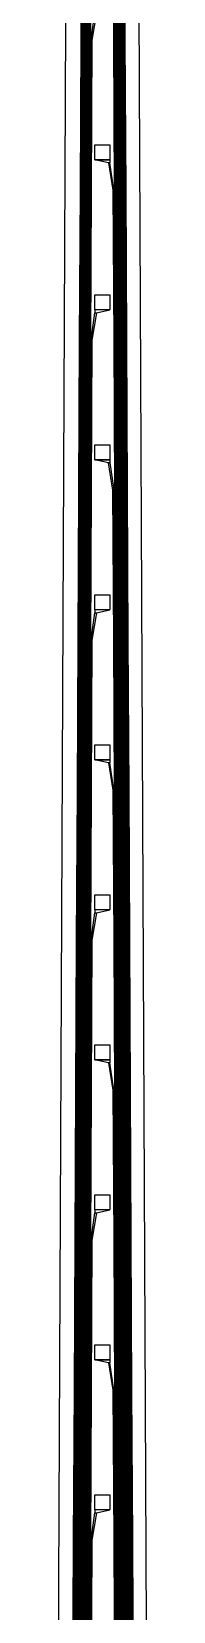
# Model space of a CAD drawing. Header units: inches. Extents: x 115980 to 170179, y 57000 to 74333.
# Drawn here: x 126829 to 126914, y 68323 to 69376 of the extents above; entities that cross this region are included whole.
import ezdxf

# ---------------------------------------------------------------- set-up
doc = ezdxf.new("R2010")
doc.units = ezdxf.units.IN
doc.header["$MEASUREMENT"] = 0
for name, color, linetype in [('metal', 221, 'Continuous'), ('nitride window', 40, 'Continuous'), ('profile', 140, 'Continuous')]:
    doc.layers.add(name, color=color, linetype=linetype)

msp = doc.modelspace()

# ---------------------------------------------------------------- linework, layer by layer
at = {"layer": 'metal'}
for points in [[(126857.2, 69470.5), (126856.7, 69370.6), (126856.2, 69270.5), (126855.7, 69170.6), (126855.2, 69070.5), (126854.7, 68970.6), (126854.2, 68870.5), (126853.7, 68770.6), (126853.2, 68670.5), (126852.7, 68570.6), (126852.2, 68470.5), (126851.7, 68370.6), (126851.2, 68270.5)], [(126851.7, 68270.5), (126852.2, 68370.6), (126852.7, 68470.5), (126853.2, 68570.6), (126853.7, 68670.5), (126854.2, 68770.6), (126854.7, 68870.5), (126855.2, 68970.6), (126855.7, 69070.5), (126856.2, 69170.6), (126856.7, 69270.5), (126857.2, 69370.6), (126857.7, 69470.5)], [(126858.2, 69470.5), (126857.7, 69370.6), (126857.2, 69270.5), (126856.7, 69170.6), (126856.2, 69070.5), (126855.7, 68970.6), (126855.2, 68870.5), (126854.7, 68770.6), (126854.2, 68670.5), (126853.7, 68570.6), (126853.2, 68470.5), (126852.7, 68370.6), (126852.2, 68270.5)], [(126852.7, 68270.5), (126853.2, 68370.6), (126853.7, 68470.5), (126854.2, 68570.6), (126854.7, 68670.5), (126855.2, 68770.6), (126855.7, 68870.5), (126856.2, 68970.6), (126856.7, 69070.5), (126857.2, 69170.6), (126857.7, 69270.5), (126858.2, 69370.6), (126858.7, 69470.5)], [(126859.2, 69470.5), (126858.7, 69370.6), (126858.2, 69270.5), (126857.7, 69170.6), (126857.2, 69070.5), (126856.7, 68970.6), (126856.2, 68870.5), (126855.7, 68770.6), (126855.2, 68670.5), (126854.7, 68570.6), (126854.2, 68470.5), (126853.7, 68370.6), (126853.2, 68270.5)], [(126853.7, 68270.5), (126854.2, 68370.6), (126854.7, 68470.5), (126855.2, 68570.6), (126855.7, 68670.5), (126856.2, 68770.6), (126856.7, 68870.5), (126857.2, 68970.6), (126857.7, 69070.5), (126858.2, 69170.6), (126858.7, 69270.5), (126859.2, 69370.6), (126859.7, 69470.5)], [(126854.2, 68270.5), (126854.7, 68370.6), (126855.2, 68470.5), (126855.7, 68570.6), (126856.2, 68670.5), (126856.7, 68770.6), (126857.2, 68870.5), (126857.7, 68970.6), (126858.2, 69070.5), (126858.7, 69170.6), (126859.2, 69270.5), (126859.7, 69370.6), (126860.2, 69470.5)], [(126860.7, 69470.5), (126860.2, 69370.6), (126859.7, 69270.5), (126859.2, 69170.6), (126858.7, 69070.5), (126858.2, 68970.6), (126857.7, 68870.5), (126857.2, 68770.6), (126856.7, 68670.5), (126856.2, 68570.6), (126855.7, 68470.5), (126855.2, 68370.6), (126854.7, 68270.5)], [(126855.2, 68270.5), (126855.7, 68370.6), (126856.2, 68470.5), (126856.7, 68570.6), (126857.2, 68670.5), (126857.7, 68770.6), (126858.2, 68870.5), (126858.7, 68970.6), (126859.2, 69070.5), (126859.7, 69170.6), (126860.2, 69270.5), (126860.7, 69370.6), (126861.2, 69470.5)], [(126861.7, 69470.5), (126861.2, 69370.6), (126860.7, 69270.5), (126860.2, 69170.6), (126859.7, 69070.5), (126859.2, 68970.6), (126858.7, 68870.5), (126858.2, 68770.6), (126857.7, 68670.5), (126857.2, 68570.6), (126856.7, 68470.5), (126856.2, 68370.6), (126855.7, 68270.5)], [(126856.2, 68270.5), (126856.7, 68370.6), (126857.2, 68470.5), (126857.7, 68570.6), (126858.2, 68670.5), (126858.7, 68770.6), (126859.2, 68870.5), (126859.7, 68970.6), (126860.2, 69070.5), (126860.7, 69170.6), (126861.2, 69270.5), (126861.7, 69370.6), (126862.2, 69470.5)], [(126862.7, 69470.5), (126862.2, 69370.6), (126861.7, 69270.5), (126861.2, 69170.6), (126860.7, 69070.5), (126860.2, 68970.6), (126859.7, 68870.5), (126859.2, 68770.6), (126858.7, 68670.5), (126858.2, 68570.6), (126857.7, 68470.5), (126857.2, 68370.6), (126856.7, 68270.5)], [(126857.2, 68270.5), (126857.7, 68370.6), (126858.2, 68470.5), (126858.7, 68570.6), (126859.2, 68670.5), (126859.7, 68770.6), (126860.2, 68870.5), (126860.7, 68970.6), (126861.2, 69070.5), (126861.7, 69170.6), (126862.2, 69270.5), (126862.7, 69370.6), (126863.2, 69470.5)], [(126863.7, 69470.5), (126863.2, 69370.6), (126862.7, 69270.5), (126862.2, 69170.6), (126861.7, 69070.5), (126861.2, 68970.6), (126860.7, 68870.5), (126860.2, 68770.6), (126859.7, 68670.5), (126859.2, 68570.6), (126858.7, 68470.5), (126858.2, 68370.6), (126857.7, 68270.5)], [(126884.2, 68270.6), (126883.7, 68370.5), (126883.2, 68470.6), (126882.7, 68570.5), (126882.2, 68670.6), (126881.7, 68770.5), (126881.2, 68870.6), (126880.7, 68970.5), (126880.2, 69070.6), (126879.7, 69170.5), (126879.2, 69270.6), (126878.7, 69370.5), (126878.2, 69470.5)], [(126878.7, 69470.6), (126879.2, 69370.5), (126879.2, 69370.5), (126879.7, 69270.6), (126880.2, 69170.5), (126880.7, 69070.6), (126881.2, 68970.5), (126881.7, 68870.6), (126882.2, 68770.5), (126882.7, 68670.6), (126883.2, 68570.5), (126883.7, 68470.6), (126884.2, 68370.5), (126884.7, 68270.6)], [(126885.2, 68270.6), (126884.7, 68370.5), (126884.2, 68470.6), (126883.7, 68570.5), (126883.2, 68670.6), (126882.7, 68770.5), (126882.2, 68870.6), (126881.7, 68970.5), (126881.2, 69070.6), (126880.7, 69170.5), (126880.2, 69270.6), (126879.7, 69370.5), (126879.2, 69470.6)], [(126879.7, 69470.6), (126880.2, 69370.5), (126880.7, 69270.6), (126881.2, 69170.5), (126881.7, 69070.6), (126882.2, 68970.5), (126882.7, 68870.6), (126883.2, 68770.5), (126883.7, 68670.6), (126884.2, 68570.5), (126884.7, 68470.6), (126885.2, 68370.5), (126885.7, 68270.6)], [(126886.2, 68270.6), (126885.7, 68370.5), (126885.2, 68470.6), (126884.7, 68570.5), (126884.2, 68670.6), (126883.7, 68770.5), (126883.2, 68870.6), (126882.7, 68970.5), (126882.2, 69070.6), (126881.7, 69170.5), (126881.2, 69270.6), (126880.7, 69370.5), (126880.2, 69470.6)], [(126880.7, 69470.6), (126881.2, 69370.5), (126881.7, 69270.6), (126882.2, 69170.5), (126882.7, 69070.6), (126883.2, 68970.5), (126883.7, 68870.6), (126884.2, 68770.5), (126884.7, 68670.6), (126885.2, 68570.5), (126885.7, 68470.6), (126886.2, 68370.5), (126886.7, 68270.6)], [(126887.2, 68270.6), (126886.7, 68370.5), (126886.2, 68470.6), (126885.7, 68570.5), (126885.2, 68670.6), (126884.7, 68770.5), (126884.2, 68870.6), (126883.7, 68970.5), (126883.2, 69070.6), (126882.7, 69170.5), (126882.2, 69270.6), (126881.7, 69370.5), (126881.2, 69470.6)], [(126881.7, 69470.6), (126882.2, 69370.5), (126882.7, 69270.6), (126883.2, 69170.5), (126883.7, 69070.6), (126884.2, 68970.5), (126884.7, 68870.6), (126885.2, 68770.5), (126885.7, 68670.6), (126886.2, 68570.5), (126886.7, 68470.6), (126887.2, 68370.5), (126887.7, 68270.6)], [(126888.2, 68270.6), (126887.7, 68370.5), (126887.2, 68470.6), (126886.7, 68570.5), (126886.2, 68670.6), (126885.7, 68770.5), (126885.2, 68870.6), (126884.7, 68970.5), (126884.2, 69070.6), (126883.7, 69170.5), (126883.2, 69270.6), (126882.7, 69370.5), (126882.2, 69470.6)], [(126882.7, 69470.6), (126883.2, 69370.5), (126883.7, 69270.6), (126884.2, 69170.5), (126884.7, 69070.6), (126885.2, 68970.5), (126885.7, 68870.6), (126886.2, 68770.5), (126886.7, 68670.6), (126887.2, 68570.5), (126887.7, 68470.6), (126888.2, 68370.5), (126888.7, 68270.6)], [(126889.2, 68270.6), (126888.7, 68370.5), (126888.2, 68470.6), (126887.7, 68570.5), (126887.2, 68670.6), (126886.7, 68770.5), (126886.2, 68870.6), (126885.7, 68970.5), (126885.2, 69070.6), (126884.7, 69170.5), (126884.2, 69270.6), (126883.7, 69370.5), (126883.2, 69470.6)], [(126883.7, 69470.6), (126884.2, 69370.5), (126884.7, 69270.6), (126885.2, 69170.5), (126885.7, 69070.6), (126886.2, 68970.5), (126886.7, 68870.6), (126887.2, 68770.5), (126887.7, 68670.6), (126888.2, 68570.5), (126888.7, 68470.6), (126889.2, 68370.5), (126889.7, 68270.6)], [(126890.2, 68270.6), (126889.7, 68370.5), (126889.2, 68470.6), (126888.7, 68570.5), (126888.2, 68670.6), (126887.7, 68770.5), (126887.2, 68870.6), (126886.7, 68970.5), (126886.2, 69070.6), (126885.7, 69170.5), (126885.2, 69270.6), (126884.7, 69370.5), (126884.2, 69470.6)], [(126884.7, 69470.6), (126885.2, 69370.5), (126885.7, 69270.6), (126886.2, 69170.5), (126886.7, 69070.6), (126887.2, 68970.5), (126887.7, 68870.6), (126888.2, 68770.5), (126888.7, 68670.6), (126889.2, 68570.5), (126889.7, 68470.6), (126890.2, 68370.5), (126890.7, 68270.6)], [(126891.2, 68270.6), (126890.7, 68370.5), (126890.2, 68470.6), (126889.7, 68570.5), (126889.2, 68670.6), (126888.7, 68770.5), (126888.2, 68870.6), (126887.7, 68970.5), (126887.2, 69070.6), (126886.7, 69170.5), (126886.2, 69270.6), (126885.7, 69370.5), (126885.2, 69470.6)], [(126885.7, 69470.6), (126886.2, 69370.5), (126886.7, 69270.6), (126887.2, 69170.5), (126887.7, 69070.6), (126888.2, 68970.5), (126888.7, 68870.6), (126889.2, 68770.5), (126889.7, 68670.6), (126890.2, 68570.5), (126890.7, 68470.6), (126891.2, 68370.5), (126891.7, 68270.6)], [(126858.2, 68270.5), (126858.7, 68370.6), (126859.2, 68470.5), (126859.7, 68570.6), (126860.2, 68670.5), (126860.7, 68770.6), (126861.2, 68870.5), (126861.7, 68970.6), (126862.2, 69070.5), (126862.7, 69170.6), (126863.2, 69270.5), (126863.2, 69270.5), (126863.7, 69370.6), (126866.2, 69388.6)], [(126867.2, 69388.6), (126864.2, 69370.5), (126863.7, 69270.5), (126863.2, 69170.6), (126862.7, 69070.5), (126862.2, 68970.6), (126861.7, 68870.5), (126861.2, 68770.6), (126860.7, 68670.5), (126860.2, 68570.6), (126859.7, 68470.5), (126859.2, 68370.6), (126858.7, 68270.5)], [(126883.7, 68270.6), (126883.2, 68370.5), (126882.7, 68470.6), (126882.2, 68570.5), (126881.7, 68670.6), (126881.2, 68770.5), (126880.7, 68870.6), (126880.2, 68970.5), (126879.7, 69070.6), (126879.2, 69170.5), (126879.2, 69170.5), (126878.7, 69270.6), (126876.2, 69288.6), (126875.2, 69288.6), (126878.2, 69270.5), (126878.7, 69170.5), (126879.2, 69070.6), (126879.7, 68970.5), (126880.2, 68870.6), (126880.7, 68770.5), (126881.2, 68670.6), (126881.7, 68570.5), (126882.2, 68470.6), (126882.7, 68370.5), (126883.2, 68270.6)], [(126859.2, 68270.5), (126859.7, 68370.6), (126860.2, 68470.5), (126860.7, 68570.6), (126861.2, 68670.5), (126861.7, 68770.6), (126862.2, 68870.5), (126862.7, 68970.6), (126863.2, 69070.5), (126863.2, 69070.5), (126863.7, 69170.6), (126866.2, 69188.6), (126867.2, 69188.6), (126864.2, 69170.5), (126863.7, 69070.5), (126863.2, 68970.6), (126862.7, 68870.5), (126862.2, 68770.6), (126861.7, 68670.5), (126861.2, 68570.6), (126860.7, 68470.5), (126860.2, 68370.6), (126859.7, 68270.5)], [(126882.2, 68270.6), (126881.7, 68370.5), (126881.2, 68470.6), (126880.7, 68570.5), (126880.2, 68670.6), (126879.7, 68770.5), (126879.2, 68870.6), (126878.7, 68970.5), (126878.2, 69070.5), (126875.2, 69088.6), (126876.2, 69088.6), (126878.7, 69070.6), (126879.2, 68970.5), (126879.2, 68970.5), (126879.7, 68870.6), (126880.2, 68770.5), (126880.7, 68670.6), (126881.2, 68570.5), (126881.7, 68470.6), (126882.2, 68370.5), (126882.7, 68270.6)], [(126860.2, 68270.5), (126860.7, 68370.6), (126861.2, 68470.5), (126861.7, 68570.6), (126862.2, 68670.5), (126862.7, 68770.6), (126863.2, 68870.5), (126863.2, 68870.5), (126863.7, 68970.6), (126866.2, 68988.6), (126867.2, 68988.6), (126864.2, 68970.5), (126863.7, 68870.5), (126863.2, 68770.6), (126862.7, 68670.5), (126862.2, 68570.6), (126861.7, 68470.5), (126861.2, 68370.6), (126860.7, 68270.5)], [(126881.7, 68270.6), (126881.2, 68370.5), (126880.7, 68470.6), (126880.2, 68570.5), (126879.7, 68670.6), (126879.2, 68770.5), (126879.2, 68770.5), (126878.7, 68870.6), (126876.2, 68888.6), (126875.2, 68888.6), (126878.2, 68870.5), (126878.7, 68770.5), (126879.2, 68670.6), (126879.7, 68570.5), (126880.2, 68470.6), (126880.7, 68370.5), (126881.2, 68270.6)], [(126861.2, 68270.5), (126861.7, 68370.6), (126862.2, 68470.5), (126862.7, 68570.6), (126863.2, 68670.5), (126863.2, 68670.5), (126863.7, 68770.6), (126866.2, 68788.6), (126867.2, 68788.6), (126864.2, 68770.5), (126863.7, 68670.5), (126863.2, 68570.6), (126862.7, 68470.5), (126862.2, 68370.6), (126861.7, 68270.5)], [(126880.7, 68270.6), (126880.2, 68370.5), (126879.7, 68470.6), (126879.2, 68570.5), (126879.2, 68570.5), (126878.7, 68670.6), (126876.2, 68688.6), (126875.2, 68688.6), (126878.2, 68670.5), (126878.7, 68570.5), (126879.2, 68470.6), (126879.7, 68370.5), (126880.2, 68270.6)], [(126862.2, 68270.5), (126862.7, 68370.6), (126863.2, 68470.5), (126863.2, 68470.5), (126863.7, 68570.6), (126866.2, 68588.6), (126867.2, 68588.6), (126864.2, 68570.5), (126863.7, 68470.5), (126863.2, 68370.6), (126862.7, 68270.5)], [(126879.7, 68270.6), (126879.2, 68370.5), (126879.2, 68370.5), (126878.7, 68470.6), (126876.2, 68488.6), (126875.2, 68488.6), (126878.2, 68470.5), (126878.7, 68370.5), (126879.2, 68270.6)], [(126863.2, 68270.5), (126863.7, 68370.6), (126866.2, 68388.6), (126867.2, 68388.6), (126864.2, 68370.5), (126863.7, 68270.5)]]:
    msp.add_lwpolyline(points, dxfattribs=at)
for points in [[(126866.2, 69300.6), (126876.2, 69300.6), (126876.2, 69290.6), (126866.2, 69290.6)], [(126876.2, 69288.6), (126875.2, 69288.6), (126866.2, 69290.6), (126876.2, 69290.6)], [(126866.2, 69200.6), (126876.2, 69200.6), (126876.2, 69190.6), (126866.2, 69190.6)], [(126866.2, 69188.6), (126867.2, 69188.6), (126876.2, 69190.6), (126866.2, 69190.6)], [(126866.2, 69100.6), (126876.2, 69100.6), (126876.2, 69090.6), (126866.2, 69090.6)], [(126876.2, 69088.6), (126875.2, 69088.6), (126866.2, 69090.6), (126876.2, 69090.6)], [(126866.2, 69000.6), (126876.2, 69000.6), (126876.2, 68990.6), (126866.2, 68990.6)], [(126866.2, 68988.6), (126867.2, 68988.6), (126876.2, 68990.6), (126866.2, 68990.6)], [(126866.2, 68900.6), (126876.2, 68900.6), (126876.2, 68890.6), (126866.2, 68890.6)], [(126876.2, 68888.6), (126875.2, 68888.6), (126866.2, 68890.6), (126876.2, 68890.6)], [(126866.2, 68800.6), (126876.2, 68800.6), (126876.2, 68790.6), (126866.2, 68790.6)], [(126866.2, 68788.6), (126867.2, 68788.6), (126876.2, 68790.6), (126866.2, 68790.6)], [(126866.2, 68700.6), (126876.2, 68700.6), (126876.2, 68690.6), (126866.2, 68690.6)], [(126876.2, 68688.6), (126875.2, 68688.6), (126866.2, 68690.6), (126876.2, 68690.6)], [(126866.2, 68600.6), (126876.2, 68600.6), (126876.2, 68590.6), (126866.2, 68590.6)], [(126866.2, 68588.6), (126867.2, 68588.6), (126876.2, 68590.6), (126866.2, 68590.6)], [(126866.2, 68500.6), (126876.2, 68500.6), (126876.2, 68490.6), (126866.2, 68490.6)], [(126876.2, 68488.6), (126875.2, 68488.6), (126866.2, 68490.6), (126876.2, 68490.6)], [(126866.2, 68400.6), (126876.2, 68400.6), (126876.2, 68390.6), (126866.2, 68390.6)], [(126866.2, 68388.6), (126867.2, 68388.6), (126876.2, 68390.6), (126866.2, 68390.6)]]:
    msp.add_lwpolyline(points, close=True, dxfattribs=at)
at = {"layer": 'nitride window'}
for points in [[(126866.2, 69300.6), (126876.2, 69300.6), (126876.2, 69290.6), (126866.2, 69290.6)], [(126866.2, 69200.6), (126876.2, 69200.6), (126876.2, 69190.6), (126866.2, 69190.6)], [(126866.2, 69100.6), (126876.2, 69100.6), (126876.2, 69090.6), (126866.2, 69090.6)], [(126866.2, 69000.6), (126876.2, 69000.6), (126876.2, 68990.6), (126866.2, 68990.6)], [(126866.2, 68900.6), (126876.2, 68900.6), (126876.2, 68890.6), (126866.2, 68890.6)], [(126866.2, 68800.6), (126876.2, 68800.6), (126876.2, 68790.6), (126866.2, 68790.6)], [(126866.2, 68700.6), (126876.2, 68700.6), (126876.2, 68690.6), (126866.2, 68690.6)], [(126866.2, 68600.6), (126876.2, 68600.6), (126876.2, 68590.6), (126866.2, 68590.6)], [(126866.2, 68500.6), (126876.2, 68500.6), (126876.2, 68490.6), (126866.2, 68490.6)], [(126866.2, 68400.6), (126876.2, 68400.6), (126876.2, 68390.6), (126866.2, 68390.6)]]:
    msp.add_lwpolyline(points, close=True, dxfattribs=at)
at = {"layer": 'profile'}
msp.add_lwpolyline([(126871.2, 70930.6), (126882.2, 70899.6), (126886.7, 70860.7), (126890.7, 70470.7), (126913.7, 65370.6), (126913.7, 64070.5), (126828.7, 64070.5), (126828.7, 65370.7), (126851.7, 70470.6), (126855.7, 70860.7), (126860.2, 70899.6)], close=True, dxfattribs=at)

doc.saveas('drawing.dxf')
